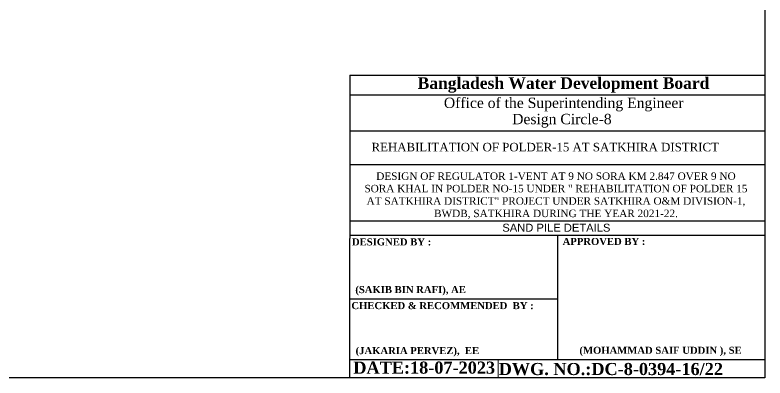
# Model space of a CAD drawing. Extents: x -426260 to 2055400, y -4304674 to -305611.
# Drawn here: x 1033848 to 1066457, y -1941928 to -1926167 of the extents above; entities that cross this region are included whole.
import ezdxf

# ---------------------------------------------------------------- set-up
doc = ezdxf.new("R2010")
doc.units = 0
doc.header["$LTSCALE"] = 300
doc.header["$MEASUREMENT"] = 0
doc.layers.add('LINE', color=7, linetype='CONTINUOUS')

msp = doc.modelspace()

# ---------------------------------------------------------------- linework, layer by layer
at = {"layer": 'LINE'}
for p, q in [((1048402.3, -1928781.2), (1066456.6, -1928781.2)), ((1048402.3, -1928781.2), (1048402.3, -1935869.2)), ((1048402.3, -1929637.2), (1066456.6, -1929637.2)), ((1048402.3, -1931200.7), (1066456.6, -1931200.7)), ((1048402.3, -1932661.2), (1066456.6, -1932661.2)), ((1048402.3, -1935105.6), (1066456.6, -1935105.6)), ((1048402.3, -1935725.7), (1066456.6, -1935725.7)), ((1048402.3, -1941928.1), (1048402.3, -1935869.2)), ((1057429.4, -1935725.7), (1057429.4, -1941126.9)), ((1048402.3, -1938491.1), (1057429.4, -1938491.1)), ((1048402.3, -1941126.9), (1066456.6, -1941126.9)), ((1051789.8, -1941126.9), (1066456.6, -1941126.9)), ((1051789.8, -1941126.9), (1066456.6, -1941126.9)), ((1051789.8, -1941126.9), (1066456.6, -1941126.9))]:
    msp.add_line(p, q, dxfattribs=at)
at = {"layer": 'LINE', "color": 7, "lineweight": 9}
for p, q in [((1054855, -1941126.9), (1054855, -1941928.1)), ((1066456.6, -1941928.1), (1049003.1, -1941928.1)), ((1062732, -1941928.1), (1063952.7, -1941928.1))]:
    msp.add_line(p, q, dxfattribs=at)
at = {"layer": 'LINE'}
msp.add_lwpolyline([(1066456.6, -1941928.1), (1008655.8, -1941928.1), (1008655.8, -1901054.6), (1066456.6, -1901054.6)], close=True, dxfattribs=at)

# ---------------------------------------------------------------- texts
at = {"layer": 'LINE', "color": 7, "lineweight": 9}
for s, insert, char_height, width, attachment_point in [('{\\fTimes New Roman|b1|i0|c0|p18;Bangladesh Water Development Board}', (1051355.1, -1928870.5), 502.99, 18067.244, 1), ('{\\fTimes New Roman|b0|i0|c0|p18;Office of the Superintending Engineer}', (1052495.2, -1929755), 450.128, 16168.45, 1), ('{\\fTimes New Roman|b0|i0|c0|p18;Design Circle-8}', (1055464.4, -1930458.8), 450.128, 16168.45, 1), ('{\\fTimes New Roman Greek|b0|i0|c0|p18;\\C256;REHABILITATION OF POLDER-15 AT SATKHIRA DISTRICT}', (1056901.2, -1932092.7), 370, 22564.099, 8), ('{\\fTimes New Roman Greek|b0|i0|c0|p18;\\C256;DESIGN OF REGULATOR 1-VENT AT 9 NO SORA KM 2.847 OVER 9 NO SORA KHAL IN POLDER NO-15 UNDER " REHABILITATION OF POLDER 15 AT SATKHIRA DISTRICT" PROJECT UNDER SATKHIRA O&M DIVISION-1, BWDB, SATKHIRA DURING THE YEAR 2021-22.}', (1057367.4, -1935019.3), 323.606, 16914.447, 8), ('{\\fArial|b0|i0|c0|p34;\\C0;SAND PILE DETAILS}', (1057385.3, -1935581.5), 347.949, 17588.635, 8)]:
    msp.add_mtext(s, dxfattribs=dict(at, insert=insert, char_height=char_height, width=width, attachment_point=attachment_point))
at = {"layer": 'LINE', "color": 7, "lineweight": 9, "attachment_point": 1}
for s, insert, char_height in [('{\\fTimes New Roman|b1|i0|c0|p18;DESIGNED BY :}', (1048499.1, -1935865.8), 306.209), ('{\\fTimes New Roman|b1|i0|c0|p18;APPROVED BY :}', (1057658.3, -1935846), 306.209), ('{\\fTimes New Roman|b1|i0|c0|p18;\\C0;(SAKIB BIN RAFI), AE}', (1048645.3, -1937936.9), 306.209), ('{\\fTimes New Roman|b1|i0|c0|p18;CHECKED & RECOMMENDED  BY :}', (1048473.9, -1938633.1), 306.209), ('{\\fTimes New Roman|b1|i0|c0|p18;\\C0;(JAKARIA PERVEZ),  EE }', (1048658.3, -1940587.1), 306.209), ('{\\fTimes New Roman|b1|i0|c0|p18;\\C0;(MOHAMMAD SAIF UDDIN ), SE}', (1058389.4, -1940571.7), 306.209), ('{\\fTimes New Roman|b1|i0|c0|p18;DATE:18-07-2023}', (1048557.4, -1941216.3), 524.667), ('{\\fTimes New Roman|b0|i0|c0|p18; \\fTimes New Roman|b1|i0|c0|p18;DWG. NO.:DC-8-0394-16/22}', (1054679.6, -1941275.7), 524.667)]:
    msp.add_mtext(s, dxfattribs=dict(at, insert=insert, char_height=char_height))

doc.saveas('drawing.dxf')
